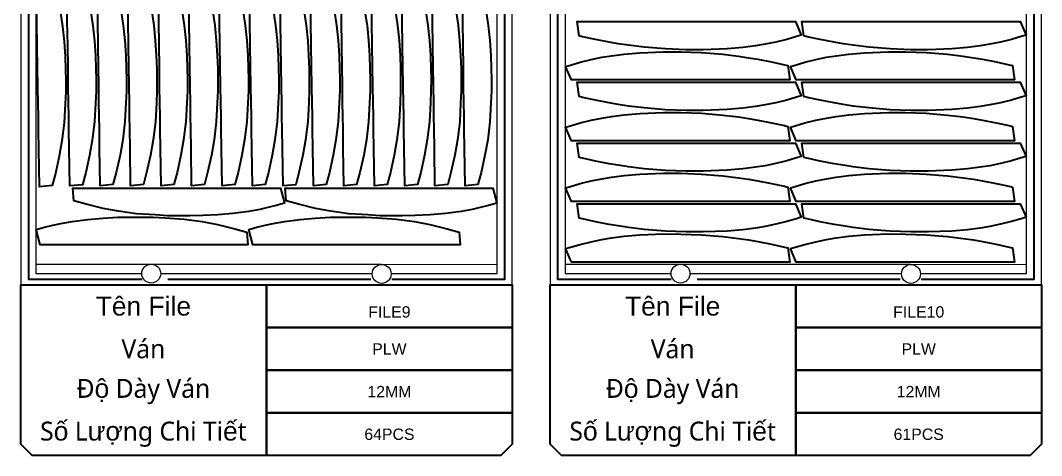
# Model space of a CAD drawing. Header units: millimetres. Extents: x -10628 to 24720, y -21829 to 4032.
# Drawn here: x 19219 to 21920, y -11150 to -9998 of the extents above; entities that cross this region are included whole.
import ezdxf
from ezdxf.enums import TextEntityAlignment as Align
from ezdxf.lldxf.tags import DXFTag

# ---------------------------------------------------------------- set-up
doc = ezdxf.new("R2010")
doc.units = ezdxf.units.MM
doc.layers.add('layer chu', color=7, linetype='Continuous', lineweight=9)
doc.layers.add('layer khung van cnc', color=7, linetype='Continuous', lineweight=25, true_color=0xfbf59b)
doc.layers.add('layer mau', color=7, linetype='Continuous')
doc.styles.add('Text Dim', font='arial.ttf')
tags = doc.linetypes.add('DATTRANHVAKEPVAN', pattern='A,32.156035,-1.521322,["DAT TRÁNH VA CHẠM KẸP VÁN",Text Dim,S=2.23494,R=0,X=0,Y=-0.877209],-47.8264', length=81.503757).pattern_tags.tags
tags[6] = DXFTag(74, 10)
tags = doc.linetypes.add('KVVIENMAY', pattern='A,46.311228,-10.280676,["KV VIỀN MÁY",Text Dim,S=10.028098,R=0,X=0,Y=-4.346144],-100.988212', length=157.580116).pattern_tags.tags
tags[6] = DXFTag(74, 10)

# ---------------------------------------------------------------- blocks, each defined once
blk = doc.blocks.new('khung van cnc')
at = {"color": 2, "linetype": 'DATTRANHVAKEPVAN', "lineweight": 5}
for p, q in [((-1453, -44.4), (-1148, -44.4)), ((-1148, -44.4), (-538.7, -44.4)), ((-539.1, -45.3), (-233, -44.4))]:
    blk.add_line(p, q, dxfattribs=at)
at = {"color": 250, "lineweight": 5}
blk.add_line((-1494.1, -99.4), (-193, -99.4), dxfattribs=at)
at = {"lineweight": 5}
blk.add_lwpolyline([(-193, -99.4), (-193, 2370.6), (-223, 2400.6), (-1463, 2400.6), (-1493, 2370.6), (-1493, -99.4)], close=True, dxfattribs=at)
at = {"color": 1, "linetype": 'KVVIENMAY'}
for points in [[(-511.9, -84.4), (-213, -84.4), (-213, 2370.6), (-228, 2385.6), (-1458, 2385.6), (-1473, 2370.6), (-1473, -84.4), (-1172.8, -84.4)], [(-1104, -84.4), (-567.2, -84.4)]]:
    blk.add_lwpolyline(points, dxfattribs=at)
at = {"lineweight": 5}
for points in [[(-513.5, -69.4), (-233, -69.4), (-233, 2370.6), (-1453, 2370.6), (-1453, -69.4), (-1173, -69.4)], [(-1123, -69.4), (-563.5, -69.4)]]:
    blk.add_lwpolyline(points, dxfattribs=at)
blk.add_lwpolyline([(-843, -551.3), (-1463, -551.3), (-1493, -521.3), (-1493, -99.4), (-843, -99.4)], close=True)
for centre in [(-1148, -69.4), (-538.5, -70.2)]:
    blk.add_circle(centre, 25, dxfattribs=at)
at = {"layer": 'layer mau'}
for points in [[(-843, -99.4), (-193, -99.4), (-193, -212.4), (-843, -212.4)], [(-843, -212.4), (-193, -212.4), (-193, -325.3), (-843, -325.3)], [(-843, -325.3), (-193, -325.3), (-193, -438.3), (-843, -438.3)], [(-843, -438.3), (-193, -438.3), (-193, -521.2), (-223, -551.2), (-843, -551.2)]]:
    blk.add_lwpolyline(points, close=True, dxfattribs=at)
at = {"color": 254, "lineweight": 5, "char_height": 50, "width": 647.53, "attachment_point": 5}
for s, insert in [('{\\fArial|b0|i0|c163|p34;Tên File}', (-1168.8, -155.9)), ('{\\fYu Gothic UI Semilight|b0|i0|c128|p34;Ván}', (-1168.8, -268.9)), ('{\\fYu Gothic UI Semilight|b0|i0|c128|p34;Đ\\fArial|b0|i0|c163|p34;ộ\\fYu Gothic UI Semilight|b0|i0|c128|p34; Dày Ván}', (-1168.8, -381.8)), ('{\\fYu Gothic UI Semilight|b0|i0|c128|p34;S\\fArial|b0|i0|c163|p34;ố\\fYu Gothic UI Semilight|b0|i0|c128|p34; L\\fArial|b0|i0|c163|p34;ượ\\fYu Gothic UI Semilight|b0|i0|c128|p34;ng Chi Ti\\fArial|b0|i0|c163|p34;ế\\fYu Gothic UI Semilight|b0|i0|c128|p34;t}', (-1168.8, -494.8))]:
    blk.add_mtext(s, dxfattribs=dict(at, insert=insert))
at = {"layer": 'layer mau'}
for tag, p in [('ÁGF', (-518, -155.9)), ('TENFILE', (-518, -268.9)), ('TENFILE', (-518, -381.8)), ('TENFILE', (-518, -494.8))]:
    blk.add_attdef(tag, text='', height=30, dxfattribs=at).set_placement(p, align=Align.MIDDLE_CENTER)

msp = doc.modelspace()

# ---------------------------------------------------------------- linework, layer by layer
for points in [[(19324.153, -9972.153), (19330.461, -10013.613), (19334.502, -10053.476), (19337.049, -10093.159), (19338.296, -10127.346), (19338.798, -10156.172), (19338.772, -10186.695), (19337.278, -10218.324), (19334.716, -10268.474), (19328.884, -10316.314), (19321.775, -10356.924), (19311.522, -10402.628), (19302.977, -10434.995), (19269.291, -10438.008), (19267.8, -10338.375), (19267.067, -10289.46), (19266.514, -10252.478), (19266.017, -10219.265), (19265.334, -10173.645), (19264.563, -10122.198), (19263.728, -10066.371), (19262.772, -10002.545), (19262.132, -9959.793)], [(19404.461, -9970.172), (19410.768, -10011.633), (19414.809, -10051.496), (19417.356, -10091.178), (19418.603, -10125.365), (19419.105, -10154.191), (19419.08, -10184.714), (19417.585, -10216.343), (19415.023, -10266.493), (19409.192, -10314.334), (19402.082, -10354.944), (19391.83, -10400.647), (19383.284, -10433.014), (19349.598, -10436.028), (19348.107, -10336.394), (19347.375, -10287.479), (19346.821, -10250.497), (19346.324, -10217.284), (19345.641, -10171.664), (19344.871, -10120.217), (19344.035, -10064.39), (19343.08, -10000.565), (19342.439, -9957.812)], [(19484.88, -9969.464), (19491.188, -10010.925), (19495.228, -10050.788), (19497.775, -10090.47), (19499.023, -10124.658), (19499.525, -10153.483), (19499.499, -10184.007), (19498.004, -10215.635), (19495.443, -10265.785), (19489.611, -10313.626), (19482.502, -10354.236), (19472.249, -10399.939), (19463.703, -10432.306), (19430.018, -10435.32), (19428.526, -10335.686), (19427.794, -10286.771), (19427.24, -10249.79), (19426.743, -10216.576), (19426.06, -10170.956), (19425.29, -10119.509), (19424.454, -10063.682), (19423.499, -9999.857), (19422.859, -9957.104)], [(19565.468, -9969.467), (19571.776, -10010.928), (19575.816, -10050.791), (19578.363, -10090.473), (19579.61, -10124.66), (19580.112, -10153.486), (19580.087, -10184.009), (19578.592, -10215.638), (19576.031, -10265.788), (19570.199, -10313.628), (19563.09, -10354.239), (19552.837, -10399.942), (19544.291, -10432.309), (19510.606, -10435.322), (19509.114, -10335.689), (19508.382, -10286.774), (19507.828, -10249.792), (19507.331, -10216.579), (19506.648, -10170.959), (19505.878, -10119.512), (19505.042, -10063.685), (19504.087, -9999.86), (19503.447, -9957.107)], [(19646.062, -9969.469), (19652.37, -10010.93), (19656.411, -10050.793), (19658.958, -10090.475), (19660.205, -10124.662), (19660.707, -10153.488), (19660.681, -10184.011), (19659.187, -10215.64), (19656.625, -10265.79), (19650.793, -10313.631), (19643.684, -10354.241), (19633.431, -10399.944), (19624.885, -10432.311), (19591.2, -10435.325), (19589.709, -10335.691), (19588.976, -10286.776), (19588.423, -10249.794), (19587.925, -10216.581), (19587.243, -10170.961), (19586.472, -10119.514), (19585.637, -10063.687), (19584.681, -9999.862), (19584.041, -9957.109)], [(19726.646, -9969.472), (19732.954, -10010.932), (19736.994, -10050.795), (19739.541, -10090.477), (19740.789, -10124.665), (19741.291, -10153.491), (19741.265, -10184.014), (19739.77, -10215.642), (19737.209, -10265.793), (19731.377, -10313.633), (19724.268, -10354.243), (19714.015, -10399.947), (19705.469, -10432.314), (19671.784, -10435.327), (19670.292, -10335.693), (19669.56, -10286.779), (19669.006, -10249.797), (19668.509, -10216.584), (19667.826, -10170.964), (19667.056, -10119.517), (19666.22, -10063.69), (19665.265, -9999.864), (19664.625, -9957.111)], [(19807.287, -9969.474), (19813.595, -10010.935), (19817.636, -10050.798), (19820.183, -10090.48), (19821.43, -10124.667), (19821.932, -10153.493), (19821.906, -10184.016), (19820.412, -10215.645), (19817.85, -10265.795), (19812.018, -10313.636), (19804.909, -10354.246), (19794.656, -10399.949), (19786.111, -10432.316), (19752.425, -10435.33), (19750.934, -10335.696), (19750.201, -10286.781), (19749.648, -10249.799), (19749.15, -10216.586), (19748.468, -10170.966), (19747.697, -10119.519), (19746.862, -10063.692), (19745.906, -9999.867), (19745.266, -9957.114)], [(19887.555, -9969.477), (19893.863, -10010.937), (19897.903, -10050.8), (19900.45, -10090.482), (19901.697, -10124.67), (19902.199, -10153.495), (19902.174, -10184.019), (19900.679, -10215.647), (19898.118, -10265.797), (19892.286, -10313.638), (19885.177, -10354.248), (19874.924, -10399.951), (19866.378, -10432.318), (19832.693, -10435.332), (19831.201, -10335.698), (19830.469, -10286.783), (19829.915, -10249.802), (19829.418, -10216.588), (19828.735, -10170.968), (19827.965, -10119.522), (19827.129, -10063.694), (19826.174, -9999.869), (19825.534, -9957.116)], [(19968.459, -9969.969), (19974.767, -10011.43), (19978.807, -10051.293), (19981.354, -10090.975), (19982.602, -10125.162), (19983.103, -10153.988), (19983.078, -10184.511), (19981.583, -10216.14), (19979.022, -10266.29), (19973.19, -10314.13), (19966.081, -10354.741), (19955.828, -10400.444), (19947.282, -10432.811), (19913.597, -10435.824), (19912.105, -10336.191), (19911.373, -10287.276), (19910.819, -10250.294), (19910.322, -10217.081), (19909.639, -10171.461), (19908.869, -10120.014), (19908.033, -10064.187), (19907.078, -10000.362), (19906.438, -9957.609)], [(20048.902, -9969.465), (20055.21, -10010.925), (20059.251, -10050.788), (20061.798, -10090.47), (20063.045, -10124.658), (20063.547, -10153.483), (20063.521, -10184.007), (20062.027, -10215.635), (20059.465, -10265.785), (20053.633, -10313.626), (20046.524, -10354.236), (20036.271, -10399.939), (20027.726, -10432.306), (19994.04, -10435.32), (19992.549, -10335.686), (19991.816, -10286.771), (19991.263, -10249.79), (19990.766, -10216.576), (19990.083, -10170.956), (19989.313, -10119.51), (19988.477, -10063.682), (19987.521, -9999.857), (19986.881, -9957.104)], [(20129.487, -9969.467), (20135.795, -10010.928), (20139.836, -10050.791), (20142.383, -10090.473), (20143.63, -10124.66), (20144.132, -10153.486), (20144.106, -10184.009), (20142.612, -10215.638), (20140.05, -10265.788), (20134.218, -10313.629), (20127.109, -10354.239), (20116.856, -10399.942), (20108.311, -10432.309), (20074.625, -10435.322), (20073.134, -10335.689), (20072.401, -10286.774), (20071.848, -10249.792), (20071.351, -10216.579), (20070.668, -10170.959), (20069.898, -10119.512), (20069.062, -10063.685), (20068.106, -9999.86), (20067.466, -9957.107)], [(20210.132, -9969.469), (20216.44, -10010.93), (20220.481, -10050.793), (20223.028, -10090.475), (20224.275, -10124.663), (20224.777, -10153.488), (20224.752, -10184.012), (20223.257, -10215.64), (20220.695, -10265.79), (20214.863, -10313.631), (20207.754, -10354.241), (20197.501, -10399.944), (20188.956, -10432.311), (20155.27, -10435.325), (20153.779, -10335.691), (20153.046, -10286.776), (20152.493, -10249.795), (20151.996, -10216.581), (20151.313, -10170.961), (20150.543, -10119.514), (20149.707, -10063.687), (20148.751, -9999.862), (20148.111, -9957.109)], [(20290.383, -9969.472), (20296.691, -10010.932), (20300.732, -10050.795), (20303.279, -10090.477), (20304.526, -10124.665), (20305.028, -10153.491), (20305.003, -10184.014), (20303.508, -10215.643), (20300.946, -10265.793), (20295.114, -10313.633), (20288.005, -10354.243), (20277.752, -10399.947), (20269.207, -10432.314), (20235.521, -10435.327), (20234.03, -10335.694), (20233.298, -10286.779), (20232.744, -10249.797), (20232.247, -10216.584), (20231.564, -10170.964), (20230.794, -10119.517), (20229.958, -10063.69), (20229.002, -9999.864), (20228.362, -9957.112)], [(20370.31, -9969.474), (20376.618, -10010.935), (20380.658, -10050.798), (20383.205, -10090.48), (20384.453, -10124.667), (20384.954, -10153.493), (20384.929, -10184.016), (20383.434, -10215.645), (20380.873, -10265.795), (20375.041, -10313.636), (20367.932, -10354.246), (20357.679, -10399.949), (20349.133, -10432.316), (20315.448, -10435.33), (20313.956, -10335.696), (20313.224, -10286.781), (20312.67, -10249.799), (20312.173, -10216.586), (20311.49, -10170.966), (20310.72, -10119.519), (20309.884, -10063.692), (20308.929, -9999.867), (20308.289, -9957.114)], [(20450.237, -9969.477), (20456.544, -10010.937), (20460.585, -10050.8), (20463.132, -10090.482), (20464.379, -10124.67), (20464.881, -10153.495), (20464.856, -10184.019), (20463.361, -10215.647), (20460.799, -10265.797), (20454.968, -10313.638), (20447.858, -10354.248), (20437.605, -10399.952), (20429.06, -10432.318), (20395.374, -10435.332), (20393.883, -10335.698), (20393.151, -10286.783), (20392.597, -10249.802), (20392.1, -10216.589), (20391.417, -10170.969), (20390.647, -10119.522), (20389.811, -10063.694), (20388.855, -9999.869), (20388.215, -9957.116)]]:
    msp.add_lwpolyline(points)
for points in [[(21016.638, -10000.726), (21207.352, -10000.728), (21269.11, -10000.729), (21284.565, -10036.458), (21271.645, -10040.193), (21245.95, -10047.776), (21217.08, -10054.93), (21188.563, -10060.794), (21163.168, -10065.038), (21129.821, -10069.364), (21088.302, -10072.871), (21025.289, -10075.31), (20979.698, -10075.161), (20924.984, -10073.248), (20869.077, -10068.659), (20827.528, -10063.592), (20800.368, -10059.414), (20776.529, -10055.395), (20740.057, -10048.332), (20705.735, -10040.687), (20696.632, -10038.659), (20691.588, -10000.723)], [(21611.134, -10000.727), (21801.848, -10000.729), (21863.606, -10000.729), (21879.061, -10036.458), (21866.141, -10040.193), (21840.446, -10047.776), (21811.576, -10054.931), (21783.059, -10060.794), (21757.664, -10065.038), (21724.317, -10069.365), (21682.798, -10072.871), (21619.785, -10075.31), (21574.194, -10075.161), (21519.479, -10073.249), (21463.573, -10068.659), (21422.024, -10063.593), (21394.864, -10059.415), (21371.025, -10055.395), (21334.553, -10048.333), (21300.231, -10040.687), (21291.128, -10038.659), (21286.084, -10000.723)], [(20928.998, -10155.318), (20738.285, -10155.316), (20676.526, -10155.316), (20661.071, -10119.587), (20673.991, -10115.852), (20699.687, -10108.269), (20728.557, -10101.114), (20757.073, -10095.251), (20782.469, -10091.007), (20815.816, -10086.68), (20857.335, -10083.174), (20920.347, -10080.735), (20965.939, -10080.884), (21020.653, -10082.796), (21076.559, -10087.386), (21118.109, -10092.452), (21145.269, -10096.63), (21169.108, -10100.65), (21205.579, -10107.712), (21239.902, -10115.358), (21249.005, -10117.386), (21254.049, -10155.322)], [(21523.494, -10155.319), (21332.781, -10155.317), (21271.022, -10155.316), (21255.567, -10119.587), (21268.487, -10115.852), (21294.183, -10108.269), (21323.053, -10101.115), (21351.569, -10095.251), (21376.965, -10091.007), (21410.312, -10086.681), (21451.831, -10083.174), (21514.843, -10080.735), (21560.435, -10080.884), (21615.149, -10082.797), (21671.055, -10087.386), (21712.604, -10092.453), (21739.765, -10096.631), (21763.603, -10100.65), (21800.075, -10107.713), (21834.398, -10115.358), (21843.501, -10117.386), (21848.545, -10155.322)], [(21016.638, -10161.519), (21207.352, -10161.521), (21269.11, -10161.522), (21284.565, -10197.251), (21271.645, -10200.986), (21245.95, -10208.569), (21217.08, -10215.723), (21188.563, -10221.587), (21163.168, -10225.831), (21129.821, -10230.157), (21088.302, -10233.664), (21025.289, -10236.103), (20979.698, -10235.954), (20924.984, -10234.041), (20869.077, -10229.452), (20827.528, -10224.385), (20800.368, -10220.207), (20776.529, -10216.188), (20740.057, -10209.125), (20705.735, -10201.48), (20696.632, -10199.452), (20691.588, -10161.516)], [(21611.134, -10161.52), (21801.848, -10161.522), (21863.606, -10161.522), (21879.061, -10197.251), (21866.141, -10200.986), (21840.446, -10208.569), (21811.576, -10215.724), (21783.059, -10221.587), (21757.664, -10225.831), (21724.317, -10230.158), (21682.798, -10233.664), (21619.785, -10236.103), (21574.194, -10235.954), (21519.479, -10234.042), (21463.573, -10229.452), (21422.024, -10224.386), (21394.864, -10220.208), (21371.025, -10216.188), (21334.553, -10209.126), (21300.231, -10201.48), (21291.128, -10199.452), (21286.084, -10161.516)], [(20928.998, -10316.111), (20738.285, -10316.109), (20676.526, -10316.109), (20661.071, -10280.38), (20673.991, -10276.645), (20699.687, -10269.062), (20728.557, -10261.907), (20757.073, -10256.044), (20782.469, -10251.8), (20815.816, -10247.473), (20857.335, -10243.967), (20920.347, -10241.528), (20965.939, -10241.677), (21020.653, -10243.59), (21076.559, -10248.179), (21118.109, -10253.245), (21145.269, -10257.423), (21169.108, -10261.443), (21205.579, -10268.505), (21239.902, -10276.151), (21249.005, -10278.179), (21254.049, -10316.115)], [(21523.494, -10316.112), (21332.781, -10316.11), (21271.022, -10316.109), (21255.567, -10280.38), (21268.487, -10276.645), (21294.183, -10269.062), (21323.053, -10261.908), (21351.569, -10256.044), (21376.965, -10251.8), (21410.312, -10247.474), (21451.831, -10243.967), (21514.843, -10241.528), (21560.435, -10241.677), (21615.149, -10243.59), (21671.055, -10248.179), (21712.604, -10253.246), (21739.765, -10257.424), (21763.603, -10261.443), (21800.075, -10268.506), (21834.398, -10276.151), (21843.501, -10278.179), (21848.545, -10316.115)], [(21016.638, -10322.312), (21207.352, -10322.314), (21269.11, -10322.315), (21284.565, -10358.044), (21271.645, -10361.779), (21245.95, -10369.362), (21217.08, -10376.517), (21188.563, -10382.38), (21163.168, -10386.624), (21129.821, -10390.951), (21088.302, -10394.457), (21025.289, -10396.896), (20979.698, -10396.747), (20924.984, -10394.834), (20869.077, -10390.245), (20827.528, -10385.178), (20800.368, -10381), (20776.529, -10376.981), (20740.057, -10369.918), (20705.735, -10362.273), (20696.632, -10360.245), (20691.588, -10322.309)], [(21611.134, -10322.313), (21801.848, -10322.315), (21863.606, -10322.315), (21879.061, -10358.044), (21866.141, -10361.779), (21840.446, -10369.362), (21811.576, -10376.517), (21783.059, -10382.38), (21757.664, -10386.624), (21724.317, -10390.951), (21682.798, -10394.457), (21619.785, -10396.896), (21574.194, -10396.747), (21519.479, -10394.835), (21463.573, -10390.245), (21422.024, -10385.179), (21394.864, -10381.001), (21371.025, -10376.981), (21334.553, -10369.919), (21300.231, -10362.273), (21291.128, -10360.245), (21286.084, -10322.309)], [(20928.998, -10476.904), (20738.285, -10476.902), (20676.526, -10476.902), (20661.071, -10441.173), (20673.991, -10437.438), (20699.687, -10429.855), (20728.557, -10422.7), (20757.073, -10416.837), (20782.469, -10412.593), (20815.816, -10408.266), (20857.335, -10404.76), (20920.347, -10402.321), (20965.939, -10402.47), (21020.653, -10404.383), (21076.559, -10408.972), (21118.109, -10414.038), (21145.269, -10418.216), (21169.108, -10422.236), (21205.579, -10429.298), (21239.902, -10436.944), (21249.005, -10438.972), (21254.049, -10476.908)], [(21523.494, -10476.905), (21332.781, -10476.903), (21271.022, -10476.902), (21255.567, -10441.173), (21268.487, -10437.438), (21294.183, -10429.855), (21323.053, -10422.701), (21351.569, -10416.837), (21376.965, -10412.593), (21410.312, -10408.267), (21451.831, -10404.76), (21514.843, -10402.321), (21560.435, -10402.47), (21615.149, -10404.383), (21671.055, -10408.972), (21712.604, -10414.039), (21739.765, -10418.217), (21763.603, -10422.236), (21800.075, -10429.299), (21834.398, -10436.944), (21843.501, -10438.972), (21848.545, -10476.908)], [(19457.456, -10441.537), (19506.376, -10441.538), (19543.362, -10441.54), (19576.579, -10441.541), (19622.204, -10441.542), (19673.657, -10441.543), (19729.49, -10441.545), (19793.323, -10441.547), (19836.08, -10441.548), (19856.751, -10441.549), (19906.808, -10441.55), (19917.328, -10481.881), (19895.417, -10487.981), (19873.732, -10493.35), (19852.231, -10498.034), (19822.791, -10503.377), (19781.241, -10509.062), (19741.322, -10512.505), (19701.606, -10514.456), (19667.404, -10515.19), (19638.574, -10515.26), (19608.054, -10514.777), (19576.451, -10512.808), (19526.345, -10509.494), (19478.598, -10502.946), (19438.099, -10495.228), (19392.554, -10484.291), (19360.319, -10475.261), (19357.811, -10441.534)], [(20019.182, -10441.537), (20068.102, -10441.538), (20105.088, -10441.54), (20138.305, -10441.541), (20183.93, -10441.542), (20235.383, -10441.543), (20291.216, -10441.545), (20355.049, -10441.547), (20397.806, -10441.548), (20418.477, -10441.549), (20468.534, -10441.55), (20479.054, -10481.881), (20457.143, -10487.981), (20435.458, -10493.35), (20413.957, -10498.034), (20384.517, -10503.377), (20342.967, -10509.062), (20303.047, -10512.505), (20263.332, -10514.456), (20229.129, -10515.19), (20200.299, -10515.26), (20169.78, -10514.777), (20138.177, -10512.808), (20088.071, -10509.494), (20040.323, -10502.946), (19999.824, -10495.228), (19954.28, -10484.291), (19922.045, -10475.261), (19919.537, -10441.534)], [(21016.629, -10483.105), (21207.343, -10483.107), (21269.101, -10483.108), (21284.557, -10518.837), (21271.636, -10522.572), (21245.941, -10530.155), (21217.071, -10537.31), (21188.555, -10543.173), (21163.159, -10547.417), (21129.812, -10551.744), (21088.293, -10555.25), (21025.281, -10557.689), (20979.689, -10557.54), (20924.975, -10555.627), (20869.069, -10551.038), (20827.519, -10545.971), (20800.359, -10541.793), (20776.52, -10537.774), (20740.049, -10530.711), (20705.726, -10523.066), (20696.623, -10521.038), (20691.579, -10483.102)], [(21611.134, -10483.106), (21801.848, -10483.108), (21863.606, -10483.108), (21879.061, -10518.837), (21866.141, -10522.572), (21840.446, -10530.155), (21811.576, -10537.31), (21783.059, -10543.173), (21757.664, -10547.417), (21724.317, -10551.744), (21682.798, -10555.251), (21619.785, -10557.689), (21574.194, -10557.54), (21519.479, -10555.628), (21463.573, -10551.038), (21422.024, -10545.972), (21394.864, -10541.794), (21371.025, -10537.774), (21334.553, -10530.712), (21300.231, -10523.066), (21291.128, -10521.038), (21286.084, -10483.102)], [(19720.951, -10591.88), (19672.03, -10591.878), (19635.044, -10591.877), (19601.828, -10591.876), (19556.202, -10591.875), (19504.75, -10591.873), (19448.916, -10591.871), (19385.084, -10591.87), (19342.326, -10591.868), (19321.655, -10591.868), (19271.599, -10591.866), (19261.079, -10551.535), (19282.99, -10545.436), (19304.674, -10540.067), (19326.176, -10535.383), (19355.615, -10530.04), (19397.166, -10524.354), (19437.085, -10520.912), (19476.801, -10518.961), (19511.003, -10518.226), (19539.833, -10518.157), (19570.353, -10518.64), (19601.955, -10520.609), (19652.061, -10523.922), (19699.809, -10530.471), (19740.308, -10538.189), (19785.852, -10549.126), (19818.088, -10558.156), (19820.596, -10591.883)], [(20282.676, -10591.88), (20233.756, -10591.878), (20196.77, -10591.877), (20163.553, -10591.876), (20117.928, -10591.875), (20066.475, -10591.873), (20010.642, -10591.871), (19946.81, -10591.87), (19904.052, -10591.868), (19883.381, -10591.868), (19833.325, -10591.866), (19822.805, -10551.535), (19844.715, -10545.436), (19866.4, -10540.067), (19887.902, -10535.383), (19917.341, -10530.04), (19958.892, -10524.354), (19998.811, -10520.912), (20038.527, -10518.961), (20072.729, -10518.226), (20101.559, -10518.157), (20132.078, -10518.64), (20163.681, -10520.609), (20213.787, -10523.922), (20261.535, -10530.471), (20302.034, -10538.189), (20347.578, -10549.126), (20379.813, -10558.156), (20382.321, -10591.883)], [(20928.998, -10637.698), (20738.285, -10637.696), (20676.526, -10637.695), (20661.071, -10601.966), (20673.991, -10598.231), (20699.687, -10590.648), (20728.557, -10583.494), (20757.073, -10577.63), (20782.469, -10573.386), (20815.816, -10569.06), (20857.335, -10565.553), (20920.347, -10563.114), (20965.939, -10563.263), (21020.653, -10565.176), (21076.559, -10569.765), (21118.109, -10574.832), (21145.269, -10579.01), (21169.108, -10583.029), (21205.579, -10590.092), (21239.902, -10597.737), (21249.005, -10599.765), (21254.049, -10637.701)], [(21523.494, -10637.698), (21332.781, -10637.696), (21271.022, -10637.695), (21255.567, -10601.966), (21268.487, -10598.231), (21294.182, -10590.648), (21323.053, -10583.494), (21351.569, -10577.63), (21376.964, -10573.386), (21410.312, -10569.06), (21451.83, -10565.553), (21514.843, -10563.114), (21560.435, -10563.263), (21615.149, -10565.176), (21671.055, -10569.765), (21712.604, -10574.832), (21739.765, -10579.01), (21763.603, -10583.029), (21800.075, -10590.092), (21834.398, -10597.737), (21843.501, -10599.765), (21848.545, -10637.701)]]:
    msp.add_lwpolyline(points, close=True)

# ---------------------------------------------------------------- block references
at = {"layer": 'layer khung van cnc'}
ref = msp.add_blockref('khung van cnc', (20713.07, -10598.582), dxfattribs=at)
ref.add_attrib('TENFILE', '64PCS', dxfattribs={"layer": 'layer chu', "lineweight": 5, "height": 30, "style": 'Text Dim'}).set_placement((20195.066, -11093.341), align=Align.MIDDLE_CENTER)
ref.add_attrib('TENFILE', '12MM', dxfattribs={"layer": 'layer chu', "height": 30, "style": 'Text Dim'}).set_placement((20195.066, -10980.393), align=Align.MIDDLE_CENTER)
ref.add_attrib('TENFILE', 'PLW', dxfattribs={"layer": 'layer chu', "height": 30, "style": 'Text Dim'}).set_placement((20195.066, -10867.444), align=Align.MIDDLE_CENTER)
ref.add_attrib('ÁGF', 'FILE9', dxfattribs={"layer": 'layer chu', "height": 30, "style": 'Text Dim'}).set_placement((20195.066, -10754.496), align=Align.TOP_CENTER)
ref = msp.add_blockref('khung van cnc', (22113.07, -10598.582), dxfattribs=at)
ref.add_attrib('TENFILE', '61PCS', dxfattribs={"layer": 'layer chu', "lineweight": 5, "height": 30, "style": 'Text Dim'}).set_placement((21595.066, -11093.341), align=Align.MIDDLE_CENTER)
ref.add_attrib('TENFILE', '12MM', dxfattribs={"layer": 'layer chu', "height": 30, "style": 'Text Dim'}).set_placement((21595.066, -10980.393), align=Align.MIDDLE_CENTER)
ref.add_attrib('TENFILE', 'PLW', dxfattribs={"layer": 'layer chu', "height": 30, "style": 'Text Dim'}).set_placement((21595.066, -10867.444), align=Align.MIDDLE_CENTER)
ref.add_attrib('ÁGF', 'FILE10', dxfattribs={"layer": 'layer chu', "height": 30, "style": 'Text Dim'}).set_placement((21595.066, -10754.496), align=Align.TOP_CENTER)

doc.saveas('drawing.dxf')
